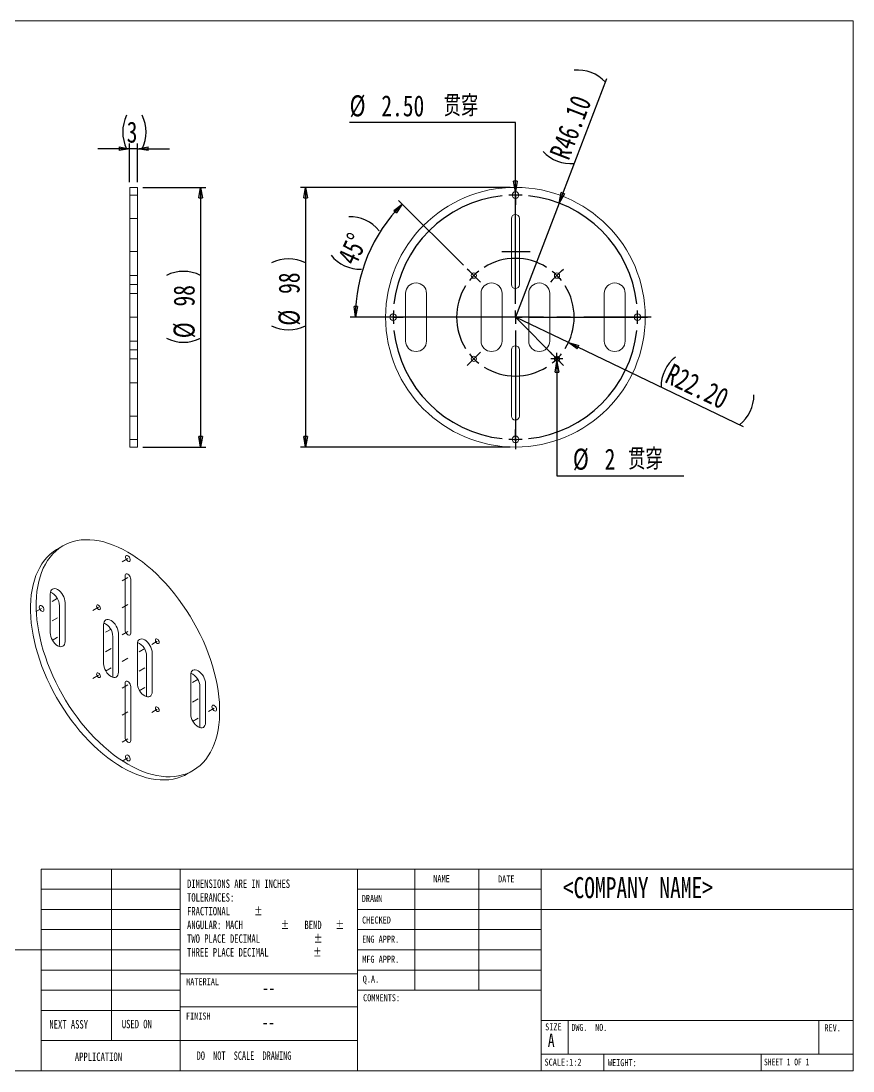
# Model space of a CAD drawing. Header units: millimetres. Extents: x 8 to 270, y 10 to 208.
# Drawn here: x 113 to 270, y 10 to 208.1 of the extents above; entities that cross this region are included whole.
import ezdxf

# ---------------------------------------------------------------- set-up
doc = ezdxf.new("R2010")
doc.units = ezdxf.units.MM
doc.linetypes.add('CENTER', pattern=[10.16, 6.35, -1.27, 1.27, -1.27])
doc.linetypes.add('CENTERX2', pattern=[20.32, 12.7, -2.54, 2.54, -2.54])
doc.layers.add('FORMAT', color=7, linetype='Continuous')
doc.styles.add('SLDTEXTSTYLE0', font='TXT', dxfattribs={"width": 0.75})
doc.styles.add('SLDTEXTSTYLE1', font='TXT', dxfattribs={"width": 0.694444})
doc.styles.add('SLDTEXTSTYLE2', font='TXT', dxfattribs={"width": 0.684783})
doc.styles.add('SLDTEXTSTYLE3', font='TXT', dxfattribs={"width": 0.6875})
doc.styles.add('SLDTEXTSTYLE4', font='TXT', dxfattribs={"width": 0.75, "bigfont": 'bigfont'})
doc.dimstyles.new('SLDDIMSTYLE0', dxfattribs={"dimtxt": 3.96875, "dimasz": 2, "dimexe": 0, "dimexo": 0.0625, "dimgap": 0.992188, "dimtad": 1, "dimdec": 6, "dimlfac": 2, "dimrnd": 1e-09, "dimzin": 12, "dimdsep": 46, "dimtxsty": 'SLDTEXTSTYLE0', "dimblk1": 'CLOSED', "dimblk2": 'CLOSED', "dimsah": 1, "dimcen": 0.09, "dimadec": 0, "dimazin": 3, "dimtfac": 1, "dimtmove": 0, "dimatfit": 0, "dimldrblk": 'CLOSED', "dimfxl": 0, "dimfrac": 2, "dimtolj": 1, "dimtzin": 12, "dimarcsym": 0})
doc.dimstyles.new('SLDDIMSTYLE1', dxfattribs={"dimtxt": 3.96875, "dimasz": 2, "dimexe": 0, "dimexo": 0.0625, "dimgap": 0.992188, "dimtad": 1, "dimdec": 6, "dimlfac": 2, "dimrnd": 1e-09, "dimzin": 12, "dimdsep": 46, "dimtxsty": 'SLDTEXTSTYLE0', "dimblk1": 'CLOSED', "dimblk2": 'CLOSED', "dimsah": 1, "dimcen": 0.09, "dimadec": 0, "dimazin": 3, "dimtfac": 1, "dimtofl": 0, "dimtmove": 0, "dimatfit": 3, "dimldrblk": 'CLOSED', "dimfxl": 0, "dimfrac": 2, "dimtolj": 1, "dimtzin": 12, "dimarcsym": 0})
doc.dimstyles.new('SLDDIMSTYLE4', dxfattribs={"dimtxt": 3.96875, "dimasz": 2, "dimexe": 0, "dimexo": 0.0625, "dimgap": 0.992188, "dimtad": 1, "dimlfac": 2, "dimrnd": 1e-09, "dimzin": 4, "dimdsep": 46, "dimtxsty": 'SLDTEXTSTYLE0', "dimblk1": 'CLOSED', "dimblk2": 'CLOSED', "dimsah": 1, "dimcen": 0, "dimadec": 0, "dimazin": 1, "dimtfac": 1, "dimtofl": 0, "dimtmove": 0, "dimatfit": 3, "dimldrblk": 'CLOSED', "dimfxl": 0, "dimfrac": 2, "dimtolj": 1, "dimtzin": 12, "dimarcsym": 0})
doc.dimstyles.new('SLDDIMSTYLE5', dxfattribs={"dimtxt": 3.96875, "dimasz": 2, "dimexe": 0, "dimexo": 0.0625, "dimgap": 0.992188, "dimtad": 0, "dimtih": 1, "dimtoh": 1, "dimlfac": 2, "dimrnd": 1e-09, "dimzin": 4, "dimdsep": 46, "dimtxsty": 'SLDTEXTSTYLE0', "dimblk1": 'NONE', "dimblk2": 'CLOSED', "dimsah": 1, "dimcen": 0, "dimadec": 0, "dimazin": 1, "dimtfac": 1, "dimtmove": 0, "dimatfit": 3, "dimldrblk": 'NONE', "dimfxl": 0, "dimfrac": 2, "dimtolj": 1, "dimtzin": 12, "dimarcsym": 0})
doc.dimstyles.new('SLDDIMSTYLE6', dxfattribs={"dimtxt": 3.96875, "dimasz": 2, "dimexe": 0, "dimexo": 0.0625, "dimgap": 0.992188, "dimtad": 0, "dimtih": 1, "dimtoh": 1, "dimlfac": 2, "dimrnd": 1e-09, "dimzin": 12, "dimdsep": 46, "dimtxsty": 'SLDTEXTSTYLE0', "dimblk1": 'NONE', "dimblk2": 'CLOSED', "dimsah": 1, "dimcen": 0, "dimadec": 0, "dimazin": 3, "dimtfac": 1, "dimtmove": 0, "dimatfit": 3, "dimldrblk": 'NONE', "dimfxl": 0, "dimfrac": 2, "dimtolj": 1, "dimtzin": 12, "dimarcsym": 0})
doc.dimstyles.new('SLDDIMSTYLE7', dxfattribs={"dimtxt": 3.96875, "dimasz": 2, "dimexe": 0, "dimexo": 0.0625, "dimgap": 0.992188, "dimtad": 1, "dimdec": 4, "dimlfac": 2, "dimzin": 12, "dimdsep": 46, "dimtxsty": 'SLDTEXTSTYLE0', "dimblk1": 'CLOSED', "dimblk2": 'CLOSED', "dimsah": 1, "dimcen": 0.09, "dimazin": 3, "dimtfac": 1, "dimtofl": 0, "dimtmove": 0, "dimatfit": 3, "dimldrblk": 'CLOSED', "dimfxl": 0, "dimfrac": 2, "dimtolj": 1, "dimtzin": 12, "dimarcsym": 0})

# ---------------------------------------------------------------- blocks, each defined once
blk = doc.blocks.new('SW_NOTE_0')
at = {"color": 0, "linetype": 'Continuous', "lineweight": 0, "attachment_point": 1, "style": 'SLDTEXTSTYLE0'}
for s, insert, char_height in [('DIMENSIONS ARE IN INCHES', (0, 2.05), 1.5875), ('TOLERANCES:', (0, -0.54), 1.5875), ('FRACTIONAL', (0, -3.13), 1.587), ('%%p', (12.64, -3.13), 1.587), ('ANGULAR: MACH', (0, -5.72), 1.5875), ('%%p', (17.67, -5.72), 1.587), ('BEND', (22.16, -5.72), 1.587), ('%%p', (28.03, -5.72), 1.587), ('TWO PLACE DECIMAL', (0, -8.3), 1.5875), ('%%p', (23.92, -8.3), 1.587), ('THREE PLACE DECIMAL', (0, -10.89), 1.5875), ('%%p', (23.78, -10.89), 1.587)]:
    blk.add_mtext(s, dxfattribs=dict(at, insert=insert, char_height=char_height))
blk = doc.blocks.new('_CLOSED')
at = {"color": 0, "linetype": 'ByBlock', "lineweight": -2}
for p, q in [((-1, 0.166667), (0, 0)), ((-1, 0.166667), (-1, -0.166667)), ((0, 0), (-1, -0.166667)), ((0, 0), (-1, 0))]:
    blk.add_line(p, q, dxfattribs=at)
blk = doc.blocks.new('_D')
at = {"layer": 'FORMAT'}
for p, q in [((133.48, 177.68), (133.48, 184.97)), ((134.98, 177.68), (134.98, 184.97)), ((133.48, 183.98), (127.48, 183.98)), ((134.98, 183.98), (133.48, 183.98)), ((134.98, 183.98), (140.98, 183.98))]:
    blk.add_line(p, q, dxfattribs=at)
for centre, start, end in [((139.22, 187.13), 153.4349, 206.5651), ((129.54, 187.13), 333.4349, 26.5651)]:
    blk.add_arc(centre, 7.05, start, end, dxfattribs=at)
at = {"layer": 'FORMAT', "xscale": 2, "yscale": 2}
blk.add_blockref('_CLOSED', (133.48, 183.98, 0.05), dxfattribs=at)
at = {"layer": 'FORMAT', "xscale": 2, "yscale": 2, "rotation": 180.0000000000004}
blk.add_blockref('_CLOSED', (134.98, 183.98, 0.05), dxfattribs=at)
at = {"layer": 'FORMAT', "insert": (132.92, 189.1), "char_height": 3.97, "attachment_point": 1, "style": 'SLDTEXTSTYLE0'}
blk.add_mtext('3', dxfattribs=at)
blk = doc.blocks.new('_D_1')
at = {"layer": 'FORMAT'}
for p, q in [((135.97, 176.69), (147.86, 176.69)), ((146.87, 176.69), (146.87, 127.69)), ((135.97, 127.69), (147.86, 127.69))]:
    blk.add_line(p, q, dxfattribs=at)
for centre, start, end in [((143.64, 153.62), 63.4349, 116.5651), ((143.64, 154.68), 243.4349, 296.5651)]:
    blk.add_arc(centre, 7.22, start, end, dxfattribs=at)
at = {"layer": 'FORMAT', "xscale": 2, "yscale": 2}
for p, rotation in [((146.87, 176.69, 0.05), 90.0000000000004), ((146.87, 127.69, 0.05), 270.0000000000004)]:
    blk.add_blockref('_CLOSED', p, dxfattribs=dict(at, rotation=rotation))
at = {"layer": 'FORMAT', "char_height": 3.969, "attachment_point": 1, "rotation": 90, "style": 'SLDTEXTSTYLE0'}
for s, insert in [('98', (141.76, 154.21)), ('%%c', (141.76, 148.22))]:
    blk.add_mtext(s, dxfattribs=dict(at, insert=insert))
blk = doc.blocks.new('_D_11')
at = {"layer": 'FORMAT'}
for p, q in [((205.29, 176.69), (165.7, 176.69)), ((166.69, 176.69), (166.69, 127.69)), ((205.29, 127.69), (165.7, 127.69))]:
    blk.add_line(p, q, dxfattribs=at)
for centre, start, end in [((163.46, 155.99), 63.4349, 116.5651), ((163.46, 157.05), 243.4349, 296.5651)]:
    blk.add_arc(centre, 7.22, start, end, dxfattribs=at)
at = {"layer": 'FORMAT', "xscale": 2, "yscale": 2}
for p, rotation in [((166.69, 176.69, -0.7), 90.0000000000004), ((166.69, 127.69, -0.7), 270.0000000000004)]:
    blk.add_blockref('_CLOSED', p, dxfattribs=dict(at, rotation=rotation))
at = {"layer": 'FORMAT', "char_height": 3.969, "attachment_point": 1, "rotation": 90, "style": 'SLDTEXTSTYLE0'}
for s, insert in [('98', (161.58, 156.58)), ('%%c', (161.58, 150.59))]:
    blk.add_mtext(s, dxfattribs=dict(at, insert=insert))
blk = doc.blocks.new('_D_12')
at = {"layer": 'FORMAT'}
for p, q in [((206.28, 188.94), (174.99, 188.94)), ((206.28, 175.87), (206.28, 188.94)), ((206.28, 174.62), (206.28, 175.87))]:
    blk.add_line(p, q, dxfattribs=at)
at = {"layer": 'FORMAT', "xscale": 2, "yscale": 2, "rotation": 270.0000000000004}
blk.add_blockref('_CLOSED', (206.28, 175.87, -0.7), dxfattribs=at)
at = {"layer": 'FORMAT', "char_height": 3.969, "attachment_point": 1}
for s, insert, style in [('%%c', (174.99, 194.06), 'SLDTEXTSTYLE0'), ('贯\\M+190FA', (192.72, 194.06), 'SLDTEXTSTYLE4'), ('2.50', (180.98, 194.06), 'SLDTEXTSTYLE0')]:
    blk.add_mtext(s, dxfattribs=dict(at, insert=insert, style=style))
blk = doc.blocks.new('_NONE')
blk = doc.blocks.new('_D_13')
at = {"layer": 'FORMAT'}
for q in [(223.53, 197.23), (206.28, 152.19)]:
    blk.add_line((214.53, 173.72), q, dxfattribs=at)
for centre, start, end in [((218.08, 191.77), 42.4783, 95.6084), ((216.72, 188.22), 222.4783, 275.6084)]:
    blk.add_arc(centre, 7.05, start, end, dxfattribs=at)
at = {"layer": 'FORMAT', "xscale": 2, "yscale": 2, "rotation": 249.0433327075697}
blk.add_blockref('_CLOSED', (214.53, 173.72, -0.7), dxfattribs=at)
at = {"layer": 'FORMAT', "insert": (212.63, 183.04), "char_height": 3.969, "attachment_point": 1, "rotation": 69.0433, "style": 'SLDTEXTSTYLE0'}
blk.add_mtext('R46.10', dxfattribs=at)
blk = doc.blocks.new('_D_14')
at = {"layer": 'FORMAT'}
for p, q in [((214.13, 144.84), (214.13, 143.84)), ((214.13, 143.84), (214.13, 122.27)), ((214.13, 122.27), (238.1, 122.27))]:
    blk.add_line(p, q, dxfattribs=at)
at = {"layer": 'FORMAT', "xscale": 2, "yscale": 2, "rotation": 90.0000000000004}
blk.add_blockref('_CLOSED', (214.13, 143.84, -0.7), dxfattribs=at)
at = {"layer": 'FORMAT', "attachment_point": 1}
for s, insert, char_height, style in [('%%c', (217.13, 127.39), 3.969, 'SLDTEXTSTYLE0'), ('2', (223.12, 127.39), 3.97, 'SLDTEXTSTYLE0'), ('贯\\M+190FA', (227.54, 127.39), 3.969, 'SLDTEXTSTYLE4')]:
    blk.add_mtext(s, dxfattribs=dict(at, insert=insert, char_height=char_height, style=style))
blk = doc.blocks.new('_D_15')
at = {"layer": 'FORMAT'}
for q in [(206.28, 152.19), (249.24, 131.58)]:
    blk.add_line((216.29, 147.39), q, dxfattribs=at)
for centre, start, end in [((240.82, 139.1), 127.7965, 180.9266), ((244.24, 137.45), 307.7965, 0.9266)]:
    blk.add_arc(centre, 7.05, start, end, dxfattribs=at)
at = {"layer": 'FORMAT', "xscale": 2, "yscale": 2, "rotation": 154.3615176719491}
blk.add_blockref('_CLOSED', (216.29, 147.39, -0.7), dxfattribs=at)
at = {"layer": 'FORMAT', "insert": (235.98, 143.59), "char_height": 3.969, "attachment_point": 1, "rotation": 334.3615, "style": 'SLDTEXTSTYLE0'}
blk.add_mtext('R22.20', dxfattribs=at)
blk = doc.blocks.new('_D_16')
at = {"layer": 'FORMAT'}
for p, q in [((196.49, 161.98), (184.24, 174.24)), ((180.99, 152.19), (175.1, 152.19))]:
    blk.add_line(p, q, dxfattribs=at)
for centre, radius, start, end in [((206.28, 152.19), 30.19, 135, 180), ((175.05, 164.1), 7.05, 38.5931, 91.7232), ((177, 168.3), 7.05, 218.5931, 271.7232)]:
    blk.add_arc(centre, radius, start, end, dxfattribs=at)
at = {"layer": 'FORMAT', "xscale": 2, "yscale": 2}
for p, rotation in [((184.94, 173.54, -0.7), 46.89527933250297), ((176.09, 152.19, -0.7), 268.1047206674975)]:
    blk.add_blockref('_CLOSED', p, dxfattribs=dict(at, rotation=rotation))
at = {"layer": 'FORMAT', "insert": (172.57, 163.4), "char_height": 3.969, "attachment_point": 1, "rotation": 65.1581, "style": 'SLDTEXTSTYLE0'}
blk.add_mtext('45°', dxfattribs=at)
blk = doc.blocks.new('SW_CENTERMARKSYMBOL_1')
at = {"layer": 'FORMAT', "color": 0}
for p, q in [((23.05, 24.3), (23.05, 24.92)), ((23.05, 2.5), (23.05, 24.3)), ((23.05, 23.05), (23.05, 24.3)), ((23.05, 23.05), (23.05, 21.8)), ((23.05, 21.8), (23.05, 21.17)), ((14.32, 8.73), (13.96, 9.09)), ((15.2, 7.85), (14.32, 8.73)), ((30.9, 7.85), (31.78, 8.73)), ((31.78, 8.73), (32.14, 9.09)), ((15.2, 7.85), (16.08, 6.97)), ((16.08, 6.97), (16.44, 6.61)), ((30.02, 6.97), (29.66, 6.61)), ((30.9, 7.85), (30.02, 6.97)), ((-1.25, 0), (-1.87, 0)), ((0, 0), (-1.25, 0)), ((0, 0), (1.25, 0)), ((1.25, 0), (1.88, 0)), ((23.05, 0), (23.05, 1.25)), ((20.55, 0), (-1.25, 0)), ((23.05, 0), (21.8, 0)), ((23.05, 0), (23.05, -1.25)), ((23.05, 0), (24.3, 0)), ((25.55, 0), (47.35, 0)), ((44.85, 0), (44.23, 0)), ((46.1, 0), (44.85, 0)), ((46.1, 0), (47.35, 0)), ((47.35, 0), (47.98, 0)), ((23.05, -2.5), (23.05, -24.3)), ((15.2, -7.85), (14.32, -8.73)), ((15.2, -7.85), (16.08, -6.97)), ((16.08, -6.97), (16.44, -6.61)), ((30.02, -6.97), (29.66, -6.61)), ((30.9, -7.85), (30.02, -6.97)), ((30.9, -7.85), (31.78, -8.73)), ((14.32, -8.73), (13.96, -9.09)), ((31.78, -8.73), (32.14, -9.09)), ((23.05, -21.8), (23.05, -21.18)), ((23.05, -23.05), (23.05, -21.8)), ((23.05, -23.05), (23.05, -24.3)), ((23.05, -24.3), (23.05, -24.93))]:
    blk.add_line(p, q, dxfattribs=at)
for radius, start, end in [(23.05, 96.2143, 173.7857), (23.05, 90, 93.1071), (23.05, 86.8929, 90), (23.05, 6.2143, 83.7857), (11.1, 57.9026, 122.0974), (11.1, 128.5487, 135), (11.1, 45, 51.4513), (11.1, 135, 141.4513), (11.1, 38.5487, 45), (11.1, 147.9026, 212.0974), (11.1, 327.9026, 32.0974), (23.05, 176.8929, 180), (23.05, 180, 183.1071), (23.05, 0, 3.1071), (23.05, 356.8929, 0), (23.05, 186.2143, 263.7857), (23.05, 276.2143, 353.7857), (11.1, 218.5487, 225), (11.1, 225, 231.4513), (11.1, 308.5487, 315), (11.1, 315, 321.4513), (11.1, 237.9026, 302.0974), (23.05, 266.8929, 270), (23.05, 270, 273.1071)]:
    blk.add_arc((23.05, 0), radius, start, end, dxfattribs=at)

msp = doc.modelspace()

# ---------------------------------------------------------------- linework, layer by layer
at = {"color": 8, "linetype": 'Continuous', "lineweight": 0}
for p, q in [((8.3801458, 208.07865854), (270.0001458, 208.07865854)), ((270.0001458, 9.95865854), (270.0001458, 208.07865854)), ((116.7749449, 9.95865854), (116.7749449, 48.05865854)), ((116.7749449, 48.05865854), (143.0001458, 48.05865854)), ((130.0268869, 48.05865854), (130.0268869, 15.73585122)), ((143.0001458, 9.95865854), (143.0001458, 48.05865854)), ((143.0001458, 48.05865854), (270.0001458, 48.05865854)), ((176.45165798, 48.05865854), (176.45165798, 9.95865854)), ((187.28512723, 48.05865854), (187.28512723, 25.19865854)), ((199.376595, 48.05865854), (199.376595, 25.19865854)), ((211.11403036, 48.05865854), (211.11403036, 9.95865854)), ((116.7749449, 44.24865854), (143.0001458, 44.24865854)), ((176.45165798, 44.24865854), (211.11403036, 44.24865854)), ((116.7749449, 40.43865854), (143.0001458, 40.43865854)), ((176.45165798, 40.43865854), (270.0001458, 40.43865854)), ((116.7749449, 36.62865854), (143.0001458, 36.62865854)), ((176.45165798, 36.62865854), (211.11403036, 36.62865854)), ((116.7749449, 32.81865854), (75.43983295, 32.81865854)), ((116.7749449, 32.81865854), (143.0001458, 32.81865854)), ((176.45165798, 32.81865854), (211.11403036, 32.81865854)), ((116.7749449, 29.00865854), (143.0001458, 29.00865854)), ((176.45165798, 28.31377578), (143.0001458, 28.31377578)), ((176.45165798, 29.00865854), (211.11403036, 29.00865854)), ((116.7749449, 25.19865854), (143.0001458, 25.19865854)), ((176.45165798, 25.19865854), (211.11403036, 25.19865854)), ((143.0001458, 22.08585122), (176.45165798, 22.08585122)), ((116.7749449, 21.38865854), (143.0001458, 21.38865854)), ((211.11403036, 19.48365854), (270.0001458, 19.48365854)), ((216.21203595, 19.48365854), (216.21203595, 13.13365854)), ((263.56952875, 19.48365854), (263.56952875, 13.13365854)), ((143.0001458, 15.73585122), (116.7749449, 15.73585122)), ((143.0001458, 15.73585122), (176.45165798, 15.73585122)), ((211.11403036, 13.13365854), (270.0001458, 13.13365854)), ((222.9900733, 13.13365854), (222.9900733, 9.95865854)), ((252.69382546, 13.13365854), (252.69382546, 9.95865854)), ((270.0001458, 9.95865854), (8.3801458, 9.95865854))]:
    msp.add_line(p, q, dxfattribs=at)
at = {"color": 7, "linetype": 'Continuous', "lineweight": 15}
for p, q in [((134.9811247, 176.69076327), (133.48112469, 176.69076327)), ((133.48112469, 176.69076327), (133.48112469, 127.69076455)), ((134.9811247, 176.69076327), (134.9811247, 127.69076455)), ((205.53150681, 170.84076482), (205.53150681, 158.34076371)), ((207.03150683, 158.34076371), (207.03150683, 170.84076482)), ((185.55650617, 156.69076372), (185.55650617, 147.6907641)), ((189.50650598, 147.6907641), (189.50650598, 156.69076372)), ((199.80650664, 156.69076372), (199.80650664, 147.6907641)), ((203.75650692, 147.6907641), (203.75650692, 156.69076372)), ((208.80650672, 156.69076372), (208.80650672, 147.6907641)), ((212.756507, 147.6907641), (212.756507, 156.69076372)), ((223.05650766, 156.69076372), (223.05650766, 147.6907641)), ((227.00650747, 147.6907641), (227.00650747, 156.69076372)), ((205.53150681, 146.04076411), (205.53150681, 133.54076299)), ((207.03150683, 133.54076299), (207.03150683, 146.04076411)), ((133.48112469, 127.69076455), (134.9811247, 127.69076455)), ((120.89847899, 109.0601705), (119.83781881, 108.44786441)), ((132.61715314, 103.37661317), (132.61715314, 93.16985211)), ((133.67781332, 92.55754602), (133.67781332, 102.76430708)), ((118.49269473, 99.97643606), (118.49269473, 92.62756907)), ((120.2251062, 90.40285704), (120.2251062, 97.75172403)), ((121.28576638, 91.01516313), (121.28576638, 98.36403012)), ((128.56896669, 94.15952807), (128.56896669, 86.81066108)), ((130.30137849, 84.58594886), (130.30137849, 91.93481585)), ((131.36203867, 85.19825495), (131.36203867, 92.54712194)), ((134.93292778, 90.48569153), (134.93292778, 83.13682454)), ((136.66533958, 80.91211232), (136.66533958, 88.26097931)), ((137.72599976, 81.52441841), (137.72599976, 88.8732854)), ((145.00920008, 84.66878335), (145.00920008, 77.31991636)), ((132.61715314, 83.12640046), (132.61715314, 72.9196394)), ((133.67781332, 72.30733331), (133.67781332, 82.51409437)), ((146.74161155, 75.09520433), (146.74161155, 82.44407132)), ((147.80227173, 75.70751042), (147.80227173, 83.05637741)), ((144.33582729, 66.01146989), (145.39648747, 66.62377598))]:
    msp.add_line(p, q, dxfattribs=at)
at = {"color": 5, "linetype": 'CENTER', "lineweight": 15}
for p, q in [((133.48112469, 175.24076391), (134.98112469, 175.24076391)), ((133.48112469, 170.84076391), (134.98112469, 170.84076391)), ((133.48112469, 164.59076391), (134.98112469, 164.59076391)), ((133.48112469, 160.04076391), (134.98112469, 160.04076391)), ((133.48112469, 160.04076391), (134.98112469, 160.04076391)), ((133.48112469, 158.34076391), (134.98112469, 158.34076391)), ((133.48112469, 156.69076391), (134.98112469, 156.69076391)), ((133.48112469, 156.69076391), (134.98112469, 156.69076391)), ((133.48112469, 156.69076391), (134.98112469, 156.69076391)), ((133.48112469, 156.69076391), (134.98112469, 156.69076391)), ((134.98112469, 152.19076391), (133.48112469, 152.19076391)), ((133.48112469, 152.19076391), (134.98112469, 152.19076391)), ((133.48112469, 152.19076391), (134.98112469, 152.19076391)), ((133.48112469, 152.19076391), (134.98112469, 152.19076391)), ((133.48112469, 152.19076391), (134.98112469, 152.19076391)), ((133.48112469, 152.19076391), (134.98112469, 152.19076391)), ((133.48112469, 152.19076391), (134.98112469, 152.19076391)), ((133.48112469, 147.69076391), (134.98112469, 147.69076391)), ((133.48112469, 147.69076391), (134.98112469, 147.69076391)), ((133.48112469, 147.69076391), (134.98112469, 147.69076391)), ((133.48112469, 147.69076391), (134.98112469, 147.69076391)), ((133.48112469, 146.04076391), (134.98112469, 146.04076391)), ((133.48112469, 144.34076391), (134.98112469, 144.34076391)), ((133.48112469, 144.34076391), (134.98112469, 144.34076391)), ((133.48112469, 139.79076391), (134.98112469, 139.79076391)), ((133.48112469, 133.54076391), (134.98112469, 133.54076391)), ((133.48112469, 129.14076391), (134.98112469, 129.14076391)), ((132.08682305, 106.05093286), (133.14748322, 106.66323895)), ((132.08682305, 102.45815329), (133.14748322, 103.07045938)), ((118.8285709, 98.55792685), (119.88923107, 99.17023294)), ((115.78801174, 96.63877064), (116.84867191, 97.25107672)), ((126.53603481, 96.84391436), (127.59669499, 97.45622045)), ((132.08682305, 97.35477322), (133.14748322, 97.9670793)), ((118.8285709, 94.8834932), (119.88923107, 95.49579928)), ((128.90484253, 92.74101906), (129.9655027, 93.35332514)), ((118.8285709, 91.20905955), (119.88923107, 91.82136563)), ((132.08682305, 92.25139314), (133.14748322, 92.86369923)), ((128.90484253, 89.0665854), (129.9655027, 89.67889149)), ((135.26880356, 89.06718255), (136.32946373, 89.67948864)), ((137.63761128, 90.43511069), (138.69827145, 91.04741677)), ((133.14748322, 87.84197323), (132.08682305, 87.22966715)), ((128.90484253, 85.39215175), (129.9655027, 86.00445783)), ((135.26880356, 85.3927489), (136.32946373, 86.00505498)), ((126.53603481, 84.02422362), (127.59669499, 84.6365297)), ((145.34507519, 83.25027476), (146.40573537, 83.86258084)), ((132.08682305, 82.20794116), (133.14748322, 82.82024724)), ((135.26880356, 81.71831525), (136.32946373, 82.33062133)), ((145.34507519, 79.5758411), (146.40573537, 80.18814719)), ((132.08682305, 77.10456108), (133.14748322, 77.71686717)), ((137.63761128, 77.61541994), (138.69827145, 78.22772602)), ((148.38563435, 77.82056366), (149.44629452, 78.43286975)), ((145.34507519, 75.90140745), (146.40573537, 76.51371353)), ((132.08682305, 72.00118101), (133.14748322, 72.61348709)), ((132.08682305, 68.40840144), (133.14748322, 69.02070752))]:
    msp.add_line(p, q, dxfattribs=at)
at = {"color": 7, "linetype": 'CENTERX2'}
for p, q in [((203.70531638, 164.59076391), (209.04581629, 164.59076391)), ((231.90728903, 152.19076391), (179.88609861, 152.19076391)), ((206.28150682, 152.19076391), (214.1783217, 144.29394902)), ((214.13150682, 143.27384148), (214.13150682, 145.4460979)), ((215.22464728, 144.34076391), (212.97173623, 144.34076391)), ((214.1783217, 144.29394902), (214.70297658, 143.76929415))]:
    msp.add_line(p, q, dxfattribs=at)
at = {"color": 7, "linetype": 'Continuous', "lineweight": 15, "flags": 128}
for points in [[(133.14748323, 107.84722261), (132.22545605, 108.35114447), (131.30604247, 108.79693042), (130.39184868, 109.18331778), (129.48546605, 109.50921057), (128.58946389, 109.77368374), (127.70638172, 109.97599066), (126.83872299, 110.11555608), (125.98894703, 110.19198386), (125.15946347, 110.20505861), (124.35262198, 110.15474254), (123.57071101, 110.04117921), (122.81594591, 109.86468974), (122.09046694, 109.62577396), (121.39633073, 109.32510926), (120.73550371, 108.96354981), (120.10986009, 108.54211709), (119.52117266, 108.06200901), (118.97111151, 107.5245839), (118.46123342, 106.93136739), (117.99298589, 106.2840395), (117.56769521, 105.58443533), (117.18656784, 104.83453829), (116.85068249, 104.03647397), (116.56099271, 103.19250484), (116.31831906, 102.30502302), (116.12334905, 101.37654379), (115.97663587, 100.40969975), (115.87859572, 99.40723069), (115.82950649, 98.37197857), (115.82950649, 97.30687824), (115.87859572, 96.21494891), (115.97663587, 95.0992851), (116.12334905, 93.96304962), (116.31831906, 92.80946282), (116.56099271, 91.64179596), (116.85068249, 90.46335814), (117.18656784, 89.27748884), (117.56769521, 88.08755151), (117.99298589, 86.89691718), (118.46123342, 85.70896219), (118.97111151, 84.52705298), (119.52117266, 83.35454077), (120.10986009, 82.19474866), (120.73550371, 81.05096319), (121.39633073, 79.9264291), (122.09046694, 78.82433179), (122.81594591, 77.74779582), (123.57071101, 76.69987311), (124.35262198, 75.68353459), (125.15946347, 74.70165917), (125.98894703, 73.75703258), (126.83872299, 72.85232992), (127.70638172, 71.9901179), (128.58946389, 71.17283985), (129.48546605, 70.40281095), (130.39184868, 69.68221663), (131.30604247, 69.0130983), (132.22545605, 68.39735193), (133.14748323, 67.83672387), (134.06951041, 67.33280201), (134.98892398, 66.88701606), (135.90311778, 66.5006287), (136.80950041, 66.17473591), (137.70550256, 65.91026274), (138.58858474, 65.70795582), (139.45624347, 65.5683904), (140.30601942, 65.49196262), (141.13550299, 65.47888787), (141.94234447, 65.52920394), (142.72425544, 65.64276727), (143.47902055, 65.81925674), (144.20449952, 66.05817252), (144.89863572, 66.35883722), (145.55946274, 66.72039667), (146.18510637, 67.14182939), (146.77379379, 67.62193747), (147.32385495, 68.15936258), (147.83373303, 68.75257909), (148.30198057, 69.39990698), (148.72727125, 70.09951115), (149.10839861, 70.84940819), (149.44428397, 71.64747251), (149.73397375, 72.49144164), (149.9766474, 73.37892346), (150.1716174, 74.30740269), (150.31833058, 75.27424673), (150.41637074, 76.27671579), (150.46545996, 77.31196791), (150.46545996, 78.37706824), (150.41637074, 79.46899756), (150.31833058, 80.58466138), (150.1716174, 81.72089686), (149.9766474, 82.87448366), (149.73397375, 84.04215052), (149.44428397, 85.22058834), (149.10839861, 86.40645764), (148.72727125, 87.59639497), (148.30198057, 88.7870293), (147.83373303, 89.97498429), (147.32385495, 91.1568935), (146.77379379, 92.32940571), (146.18510637, 93.48919782), (145.55946274, 94.63298329), (144.89863572, 95.75751738), (144.20449952, 96.85961469), (143.47902055, 97.93615066), (142.72425544, 98.98407337), (141.94234447, 100.00041189), (141.13550299, 100.98228731), (140.30601942, 101.92691389), (139.45624347, 102.83161656), (138.58858474, 103.69382858), (137.70550256, 104.51110663), (136.80950041, 105.28113553), (135.90311778, 106.00172985), (134.98892398, 106.67084818), (134.06951041, 107.28659455), (133.14748323, 107.84722261)], [(119.83781881, 108.44786441), (119.67484353, 108.35124372), (119.0491999, 107.929811), (118.46051248, 107.44970292), (117.91045133, 106.91227781), (117.40057324, 106.3190613), (116.93232571, 105.67173341), (116.50703503, 104.97212924), (116.12590766, 104.2222322), (115.79002231, 103.42416788), (115.50033253, 102.58019875), (115.25765888, 101.69271693), (115.06268887, 100.7642377), (114.91597569, 99.79739366), (114.81793554, 98.7949246), (114.76884631, 97.75967248), (114.76884631, 96.69457215), (114.81793554, 95.60264283), (114.91597569, 94.48697901), (115.06268887, 93.35074353), (115.25765888, 92.19715673), (115.50033253, 91.02948988), (115.79002231, 89.85105205), (116.12590766, 88.66518275), (116.50703503, 87.47524542), (116.93232571, 86.28461109), (117.40057324, 85.0966561), (117.91045133, 83.91474689), (118.46051248, 82.74223468), (119.0491999, 81.58244257), (119.67484353, 80.4386571), (120.33567055, 79.31412301), (121.02980676, 78.2120257), (121.75528573, 77.13548973), (122.51005083, 76.08756702), (123.2919618, 75.0712285), (124.09880329, 74.08935308), (124.92828685, 73.1447265), (125.77806281, 72.24002383), (126.64572154, 71.37781181), (127.52880371, 70.56053376), (128.42480587, 69.79050486), (129.3311885, 69.06991054), (130.24538229, 68.40079221), (131.16479587, 67.78504584), (132.08682305, 67.22441778), (133.00885022, 66.72049592), (133.9282638, 66.27470997), (134.84245759, 65.88832261), (135.74884022, 65.56242983), (136.64484238, 65.29795666), (137.52792455, 65.09564973), (138.39558329, 64.95608431), (139.24535924, 64.87965653), (140.0748428, 64.86658178), (140.88168429, 64.91689785), (141.66359526, 65.03046118), (142.41836036, 65.20695065), (143.14383934, 65.44586643), (143.83797554, 65.74653113), (144.33582729, 66.01146989)], [(133.14748323, 106.15290064), (133.2986362, 106.09641934), (133.43155791, 106.10830506), (133.530216, 106.18712247), (133.58271089, 106.32336832), (133.58271089, 106.50060636), (133.530216, 106.69746151), (133.43155791, 106.89018714), (133.2986362, 107.05554099), (133.14748323, 107.1735772), (132.99633025, 107.2300585), (132.86340855, 107.21817279), (132.76475045, 107.13935537), (132.71225557, 107.00310952), (132.71225557, 106.82587148), (132.76475045, 106.62901633), (132.86340855, 106.4362907), (132.99633025, 106.27093685), (133.14748323, 106.15290064)], [(133.67781332, 102.76430708), (133.65185712, 102.96853399), (133.5765293, 103.18273917), (133.45920344, 103.38595402), (133.31136424, 103.55828456), (133.14748323, 103.68286546), (132.98360221, 103.74749755), (132.83576302, 103.74585851), (132.71843716, 103.67810522), (132.64310934, 103.55087169), (132.61715314, 103.37661317)], [(121.28576638, 98.36403012), (121.25893332, 98.69413655), (121.17946149, 99.04254011), (121.05040784, 99.39585009), (120.87673121, 99.74048964), (120.6651053, 100.0632148), (120.42366181, 100.35162355), (120.16168227, 100.5946315), (119.88923055, 100.78290149), (119.61678015, 100.9091968), (119.35479929, 100.96866475), (119.11335712, 100.95901996), (118.90173121, 100.88063288), (118.72805327, 100.73651685), (118.59899962, 100.53220905), (118.5195291, 100.27556095), (118.49269473, 99.97643606)], [(117.29061392, 96.99594904), (117.26396131, 97.18588114), (117.18721849, 97.38367691), (117.06964327, 97.56547837), (116.92541412, 97.70935924), (116.77192978, 97.79796386), (116.62770063, 97.82060642), (116.51012541, 97.77455442), (116.43338259, 97.66536403), (116.40672997, 97.50620438), (116.43338259, 97.31627228), (116.51012541, 97.11847652), (116.62770063, 96.93667506), (116.77192978, 96.79279418), (116.92541412, 96.70418956), (117.06964327, 96.68154701), (117.18721849, 96.727599), (117.26396131, 96.83678939), (117.29061392, 96.99594904)], [(127.5966952, 97.04795), (127.73199416, 97.00092141), (127.84669483, 97.02320803), (127.92333559, 97.11141637), (127.95024832, 97.25211822), (127.92333559, 97.42389323), (127.84669483, 97.6005891), (127.73199416, 97.7553063), (127.5966952, 97.86449056), (127.46139592, 97.91151934), (127.34669525, 97.88923272), (127.27005449, 97.80102438), (127.24314176, 97.66032215), (127.27005449, 97.48854752), (127.34669525, 97.31185165), (127.46139592, 97.15713445), (127.5966952, 97.04795)], [(131.36203867, 92.54712194), (131.33520463, 92.87722894), (131.25573362, 93.22563203), (131.12667981, 93.5789421), (130.95300269, 93.92358194), (130.74137645, 94.24630729), (130.49993394, 94.53471547), (130.23795325, 94.77772408), (129.96550285, 94.96599331), (129.69305212, 95.09228881), (129.43107159, 95.15175657), (129.18962909, 95.14211197), (128.97800285, 95.06372508), (128.80432556, 94.91960867), (128.67527191, 94.71530087), (128.59580074, 94.45865315), (128.56896669, 94.15952807)], [(132.61715314, 93.16985211), (132.64310934, 92.96562444), (132.71843716, 92.75141926), (132.83576302, 92.5482048), (132.98360221, 92.3758735), (133.14748323, 92.25129374), (133.31136424, 92.18666051), (133.45920344, 92.1883003), (133.5765293, 92.25605322), (133.65185712, 92.38328675), (133.67781332, 92.55754602)], [(118.49269473, 92.62756907), (118.5195291, 92.29746187), (118.59899962, 91.94905907), (118.72805327, 91.59574909), (118.90173121, 91.25110878), (119.11335712, 90.92838362), (119.35479929, 90.63997563), (119.61678015, 90.39696692), (119.88923055, 90.20869769), (120.16168227, 90.08240162), (120.42366181, 90.02293443), (120.6651053, 90.03257847), (120.87673121, 90.11096555), (121.05040784, 90.25508234), (121.17946149, 90.45939014), (121.25893332, 90.71603747), (121.28576638, 91.01516313)], [(137.72599976, 88.8732854), (137.69916572, 89.20339241), (137.61969454, 89.55179559), (137.49064089, 89.90510557), (137.31696361, 90.2497455), (137.10533737, 90.57247085), (136.86389486, 90.86087903), (136.60191433, 91.10388755), (136.32946361, 91.29215697), (136.05701321, 91.41845227), (135.79503251, 91.47792013), (135.55359001, 91.46827553), (135.34196377, 91.38988864), (135.16828665, 91.24577213), (135.03923283, 91.04146443), (134.95976182, 90.78481662), (134.93292778, 90.48569153)], [(138.34471813, 91.25151852), (138.37163087, 91.07974389), (138.44827162, 90.90304802), (138.56297229, 90.74833082), (138.69827125, 90.63914656), (138.83357054, 90.59211778), (138.94827121, 90.6144044), (139.02491196, 90.70261274), (139.0518247, 90.84331459), (139.02491196, 91.01508961), (138.94827121, 91.19178547), (138.83357054, 91.34650267), (138.69827125, 91.45568713), (138.56297229, 91.50271571), (138.44827162, 91.48042909), (138.37163087, 91.39222075), (138.34471813, 91.25151852)], [(120.19187077, 90.07230998), (120.19827314, 90.10373138), (120.2251062, 90.40285704)], [(128.56896669, 86.81066108), (128.59580074, 86.48055407), (128.67527191, 86.13215089), (128.80432556, 85.77884091), (128.97800285, 85.43420098), (129.18962909, 85.11147563), (129.43107159, 84.82306745), (129.69305212, 84.58005893), (129.96550285, 84.39178951), (130.23795325, 84.2654942), (130.49993394, 84.20602635), (130.74137645, 84.21567095), (130.95300269, 84.29405784), (131.12667981, 84.43817435), (131.25573362, 84.64248205), (131.33520463, 84.89912986), (131.36203867, 85.19825495)], [(147.80227173, 83.05637741), (147.77543736, 83.38648461), (147.69596684, 83.73488741), (147.56691319, 84.08819739), (147.39323525, 84.4328377), (147.18160933, 84.75556286), (146.94016716, 85.04397085), (146.6781863, 85.28697956), (146.4057359, 85.47524879), (146.13328418, 85.60154486), (145.87130464, 85.66101205), (145.62986115, 85.65136801), (145.41823524, 85.57298093), (145.24455862, 85.42886414), (145.11550496, 85.22455634), (145.03603313, 84.96790901), (145.00920008, 84.66878335)], [(127.95024832, 84.43242796), (127.92333559, 84.60420259), (127.84669483, 84.78089846), (127.73199416, 84.93561566), (127.5966952, 85.04479992), (127.46139592, 85.0918287), (127.34669525, 85.06954208), (127.27005449, 84.98133374), (127.24314176, 84.84063189), (127.27005449, 84.66885687), (127.34669525, 84.49216101), (127.46139592, 84.33744381), (127.5966952, 84.22825935), (127.73199416, 84.18123077), (127.84669483, 84.20351739), (127.92333559, 84.29172573), (127.95024832, 84.43242796)], [(130.26814274, 84.25540199), (130.27454445, 84.28682377), (130.30137849, 84.58594886)], [(133.67781332, 82.51409437), (133.65185712, 82.71832204), (133.5765293, 82.93252722), (133.45920344, 83.13574168), (133.31136424, 83.30807298), (133.14748323, 83.43265274), (132.98360221, 83.49728597), (132.83576302, 83.49564618), (132.71843716, 83.42789326), (132.64310934, 83.30065973), (132.61715314, 83.12640046)], [(134.93292778, 83.13682454), (134.95976182, 82.80671753), (135.03923283, 82.45831445), (135.16828665, 82.10500438), (135.34196377, 81.76036454), (135.55359001, 81.43763919), (135.79503251, 81.14923101), (136.05701321, 80.9062224), (136.32946361, 80.71795317), (136.60191433, 80.59165767), (136.86389486, 80.53218991), (137.10533737, 80.54183451), (137.31696361, 80.6202214), (137.49064089, 80.76433781), (137.61969454, 80.96864561), (137.69916572, 81.22529333), (137.72599976, 81.52441841)], [(136.63210383, 80.58156545), (136.63850554, 80.61298724), (136.66533958, 80.91211232)], [(138.69827125, 78.63599648), (138.56297229, 78.68302507), (138.44827162, 78.66073845), (138.37163087, 78.57253011), (138.34471813, 78.43182826), (138.37163087, 78.26005325), (138.44827162, 78.08335738), (138.56297229, 77.92864018), (138.69827125, 77.81945592), (138.83357054, 77.77242714), (138.94827121, 77.79471376), (139.02491196, 77.8829221), (139.0518247, 78.02362433), (139.02491196, 78.19539896), (138.94827121, 78.37209483), (138.83357054, 78.52681203), (138.69827125, 78.63599648)], [(145.00920008, 77.31991636), (145.03603313, 76.98980993), (145.11550496, 76.64140637), (145.24455862, 76.28809639), (145.41823524, 75.94345683), (145.62986115, 75.62073168), (145.87130464, 75.33232293), (146.13328418, 75.08931498), (146.4057359, 74.90104499), (146.6781863, 74.77474968), (146.94016716, 74.71528173), (147.18160933, 74.72492652), (147.39323525, 74.8033136), (147.56691319, 74.94742963), (147.69596684, 75.15173743), (147.77543736, 75.40838553), (147.80227173, 75.70751042)], [(149.00435253, 78.68799744), (149.03100514, 78.49806534), (149.10774797, 78.30026957), (149.22532319, 78.11846811), (149.36955234, 77.97458724), (149.52303667, 77.88598262), (149.66726582, 77.86334006), (149.78484104, 77.90939206), (149.86158387, 78.01858245), (149.88823648, 78.1777421), (149.86158387, 78.3676742), (149.78484104, 78.56546996), (149.66726582, 78.74727142), (149.52303667, 78.8911523), (149.36955234, 78.97975692), (149.22532319, 79.00239947), (149.10774797, 78.95634748), (149.03100514, 78.84715709), (149.00435253, 78.68799744)], [(146.7083748, 74.76465803), (146.71477717, 74.79607944), (146.74161155, 75.09520433)], [(132.61715314, 72.9196394), (132.64310934, 72.71541249), (132.71843716, 72.50120731), (132.83576302, 72.29799246), (132.98360221, 72.12566192), (133.14748323, 72.00108102), (133.31136424, 71.93644893), (133.45920344, 71.93808797), (133.5765293, 72.00584126), (133.65185712, 72.13307479), (133.67781332, 72.30733331)], [(133.14748323, 69.53104584), (132.99633025, 69.58752714), (132.86340855, 69.57564142), (132.76475045, 69.49682401), (132.71225557, 69.36057816), (132.71225557, 69.18334012), (132.76475045, 68.98648497), (132.86340855, 68.79375933), (132.99633025, 68.62840549), (133.14748323, 68.51036928), (133.2986362, 68.45388798), (133.43155791, 68.46577369), (133.530216, 68.54459111), (133.58271089, 68.68083696), (133.58271089, 68.858075), (133.530216, 69.05493015), (133.43155791, 69.24765578), (133.2986362, 69.41300963), (133.14748323, 69.53104584)]]:
    msp.add_lwpolyline(points, dxfattribs=at)
at = {"color": 7, "linetype": 'Continuous', "lineweight": 15}
for centre, radius in [((206.28150682, 152.19076391), 24.5), ((206.28150682, 175.24076391), 0.625), ((198.43150682, 160.04076391), 0.5), ((214.13150682, 160.04076391), 0.5), ((183.23150682, 152.19076391), 0.625), ((229.33150682, 152.19076391), 0.625), ((198.43150682, 144.34076391), 0.5), ((214.13150682, 144.34076391), 0.5), ((206.28150682, 129.14076391), 0.625)]:
    msp.add_circle(centre, radius, dxfattribs=at)
for centre, radius, start, end in [((206.28150682, 170.84076391), 0.75, 0, 180), ((187.53150682, 156.69076391), 1.975, 0, 180), ((201.78150682, 156.69076391), 1.975, 0, 180), ((210.78150682, 156.69076391), 1.975, 0, 180), ((225.03150682, 156.69076391), 1.975, 0, 180), ((206.28150682, 158.34076391), 0.75, 180, 0), ((187.53150682, 147.69076391), 1.975, 180, 0), ((201.78150682, 147.69076391), 1.975, 180, 0), ((206.28150682, 146.04076391), 0.75, 0, 180), ((210.78150682, 147.69076391), 1.975, 180, 0), ((225.03150682, 147.69076391), 1.975, 180, 0), ((206.28150682, 133.54076391), 0.75, 180, 0), ((117.39139269, 97.70996533), 2.83402117, 0.8442715486, 66.4013094665), ((127.46766303, 91.89305595), 2.83402315, 0.8442953787, 66.4012982531), ((133.83162366, 88.21921911), 2.83402361, 0.8443013897, 66.4012922422), ((143.9078957, 82.40231126), 2.83402353, 0.8442984645, 66.401307784)]:
    msp.add_arc(centre, radius, start, end, dxfattribs=at)

# ---------------------------------------------------------------- block references
at = {"color": 8, "linetype": 'Continuous', "lineweight": 0}
msp.add_blockref('SW_NOTE_0', (144.31230208, 44.03885761), dxfattribs=at)
at = {"layer": 'FORMAT'}
msp.add_blockref('SW_CENTERMARKSYMBOL_1', (183.23150682, 152.19076391), dxfattribs=at)

# ---------------------------------------------------------------- texts
at = {"color": 8, "linetype": 'Continuous', "lineweight": 0, "attachment_point": 1}
for s, insert, char_height, style in [('NAME', (190.78303545, 46.91112609), 1.322916667, 'SLDTEXTSTYLE0'), ('DATE', (203.01135935, 46.85968964), 1.322916667, 'SLDTEXTSTYLE0'), ('<COMPANY NAME>', (215.22547065, 46.53878092), 3.96875, 'SLDTEXTSTYLE0'), ('DRAWN', (177.28442898, 43.1662088), 1.322916667, 'SLDTEXTSTYLE0'), ('CHECKED', (177.34525114, 39.10827799), 1.322916667, 'SLDTEXTSTYLE0'), ('ENG APPR.', (177.35829079, 35.49149421), 1.322916667, 'SLDTEXTSTYLE0'), ('MFG APPR.', (177.36988462, 31.70874508), 1.322916667, 'SLDTEXTSTYLE0'), ('Q.A.', (177.46834126, 27.9664834), 1.322916667, 'SLDTEXTSTYLE0'), ('MATERIAL', (144.13762973, 27.4692452), 1.322916667, 'SLDTEXTSTYLE0'), ('--', (158.49437939, 26.8141189), 2.38125, 'SLDTEXTSTYLE0'), ('COMMENTS:', (177.52958194, 24.43682243), 1.322916667, 'SLDTEXTSTYLE0'), ('FINISH', (144.10796283, 20.99031653), 1.322916667, 'SLDTEXTSTYLE0'), ('NEXT ASSY', (118.33270022, 19.55417671), 1.5875, 'SLDTEXTSTYLE0'), ('USED ON', (132.00220886, 19.60773993), 1.5875, 'SLDTEXTSTYLE0'), ('--', (158.43009361, 20.37721471), 2.38125, 'SLDTEXTSTYLE0'), ('SIZE', (211.90234964, 18.94781161), 1.322916667, 'SLDTEXTSTYLE0'), ('DWG.  NO.', (216.85369785, 18.84390599), 1.322916667, 'SLDTEXTSTYLE1'), ('REV.', (264.60457846, 18.76532429), 1.322916667, 'SLDTEXTSTYLE0'), ('A', (212.3905252, 16.99599625), 2.54, 'SLDTEXTSTYLE0'), ('APPLICATION', (123.13730756, 13.44236648), 1.5875, 'SLDTEXTSTYLE0'), ('DO  NOT  SCALE  DRAWING', (146.13411586, 13.65295561), 1.5875, 'SLDTEXTSTYLE2'), ('SCALE:1:2', (211.77933766, 12.28777939), 1.322916667, 'SLDTEXTSTYLE0'), ('WEIGHT:', (223.74771204, 12.19847881), 1.322916667, 'SLDTEXTSTYLE0'), ('SHEET 1 OF 1', (253.20709508, 12.29323145), 1.27, 'SLDTEXTSTYLE3')]:
    msp.add_mtext(s, dxfattribs=dict(at, insert=insert, char_height=char_height, style=style))

# ---------------------------------------------------------------- dimensions: what is measured, and where the dimension line sits
at = {"layer": 'FORMAT'}
for mpoint, picture, middle in [((214.52561089, 173.7160339), '_D_13', (220.38733022, 189.02090602)), ((216.29004555, 147.38720768), '_D_15', (241.31572977, 135.37625019))]:
    dim = msp.add_radius_dim(center=(206.28150682, 152.19076391), mpoint=mpoint, text='(<>)', dimstyle='SLDDIMSTYLE4', dxfattribs=at)
    dim.commit()
    dim.dimension.update_dxf_attribs({"geometry": picture, "text_midpoint": middle, "dimtype": 164})
for p1, p2, dimstyle, picture, middle in [((206.28150682, 174.61576391), (206.28150682, 175.86576391), 'SLDDIMSTYLE5', '_D_12', (189.13328081, 192.17384738)), ((214.13150682, 144.84076391), (214.13150682, 143.84076391), 'SLDDIMSTYLE6', '_D_14', (227.61598898, 125.50005236))]:
    dim = msp.add_diameter_dim_2p(p1=p1, p2=p2, text='<> 贯穿', dimstyle=dimstyle, dxfattribs=at)
    dim.commit()
    dim.dimension.update_dxf_attribs({"geometry": picture, "text_midpoint": middle, "dimtype": 163})
dim = msp.add_linear_dim(base=(133.48112469, 183.98117746), p1=(134.98112469, 176.69076391), p2=(133.48112469, 176.69076391), text='(<>)', dimstyle='SLDDIMSTYLE0', dxfattribs=at)
dim.commit()
dim.dimension.update_dxf_attribs({"geometry": '_D', "text_midpoint": (134.38281355, 183.98117746), "dimtype": 160})
for base, p1, p2, picture, middle in [((146.87285777, 127.69076391), (134.98112469, 176.69076391), (134.98112469, 127.69076391), '_D_1', (146.87285777, 154.14777374)), ((166.69105558, 127.69076391), (206.28150682, 176.69076391), (206.28150682, 127.69076391), '_D_11', (166.69105558, 156.52055597))]:
    dim = msp.add_linear_dim(base=base, p1=p1, p2=p2, angle=90, text='(%%c<>)', dimstyle='SLDDIMSTYLE1', dxfattribs=at)
    dim.commit()
    dim.dimension.update_dxf_attribs({"geometry": picture, "text_midpoint": middle, "dimtype": 160})
dim = msp.add_angular_dim_2l(base=(174.03748878, 161.90027575), line1=((230.58150682, 152.19076391), (181.98150682, 152.19076391)), line2=((197.19406995, 161.27820078), (199.66894369, 158.80332704)), text='(<>)', dimstyle='SLDDIMSTYLE7', dxfattribs=at)
dim.commit()
dim.dimension.update_dxf_attribs({"geometry": '_D_16', "text_midpoint": (178.88799172, 164.87264522), "dimtype": 162})

doc.saveas('drawing.dxf')
